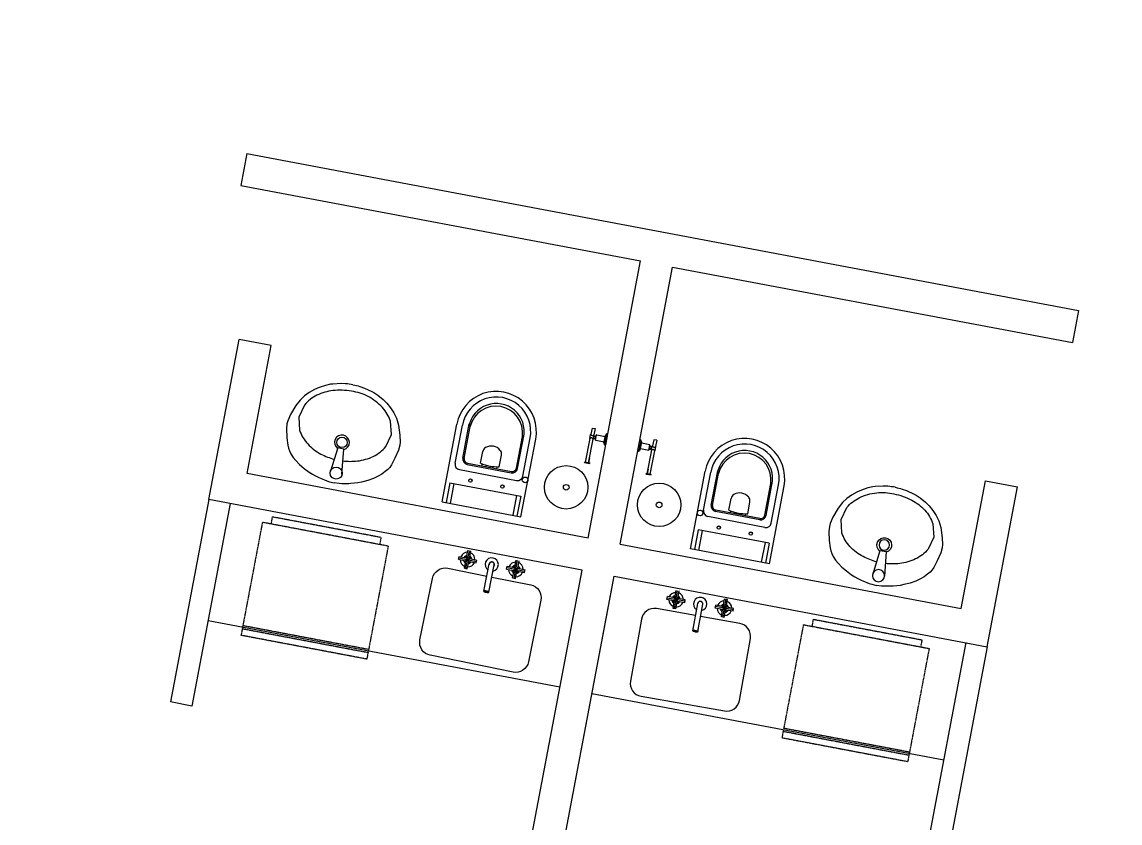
# Model space of a CAD drawing. Header units: inches. Extents: x -18604 to 2753, y -9056 to 3482.
# Drawn here: x -11069 to -10563, y -2944 to -2575 of the extents above; entities that cross this region are included whole.
import ezdxf

# ---------------------------------------------------------------- set-up
doc = ezdxf.new("R2010")
doc.units = ezdxf.units.IN
doc.linetypes.add('DASHED2', pattern=[0.375, 0.25, -0.125])
for name, color, linetype in [('Li Fina', 9, 'Continuous'), ('MOVEIS', 2, 'Continuous'), ('Parede', 6, 'Continuous'), ('Parede Baixo', 4, 'Continuous')]:
    doc.layers.add(name, color=color, linetype=linetype)

# ---------------------------------------------------------------- blocks, each defined once
blk = doc.blocks.new('01LAVL32')
at = {"linetype": 'Continuous'}
for p, q in [((-0.0275, -0.1344), (-0.0154, -0.2499)), ((0.0133, -0.2511), (0.0262, -0.1384)), ((-0.0154, -0.2499), (0.0133, -0.2511))]:
    blk.add_line(p, q, dxfattribs=at)
for points in [[(-0.0012, -0.5498, -0.021013), (-0.0349, -0.548), (-0.056, -0.5445), (-0.0926, -0.5355), (-0.1022, -0.5325), (-0.1239, -0.5233), (-0.1508, -0.5082), (-0.1704, -0.4947), (-0.1919, -0.477), (-0.2106, -0.4578), (-0.2273, -0.4352), (-0.2422, -0.4063), (-0.2575, -0.3608), (-0.2643, -0.3307), (-0.2659, -0.3157), (-0.2642, -0.2925), (-0.255, -0.2525), (-0.2443, -0.2195), (-0.2387, -0.2071), (-0.2316, -0.1957), (-0.2224, -0.1839), (-0.2088, -0.1694), (-0.1945, -0.157), (-0.1744, -0.1429), (-0.1503, -0.129), (-0.124, -0.1163), (-0.1081, -0.1098), (-0.0924, -0.1045), (-0.0763, -0.1), (-0.0683, -0.0981), (-0.0361, -0.092), (-0.0243, -0.0905), (-0.0012, -0.0898)], [(-0.0012, -0.5498, 0.021013), (0.0325, -0.548), (0.0535, -0.5445), (0.0902, -0.5355), (0.0998, -0.5325), (0.1215, -0.5233), (0.1483, -0.5082), (0.168, -0.4947), (0.1895, -0.477), (0.2082, -0.4578), (0.2248, -0.4352), (0.2398, -0.4063), (0.2551, -0.3608), (0.2619, -0.3307), (0.2635, -0.3157), (0.2617, -0.2925), (0.2525, -0.2525), (0.2419, -0.2195), (0.2363, -0.2071), (0.2292, -0.1957), (0.22, -0.1839), (0.2064, -0.1694), (0.1921, -0.157), (0.1719, -0.1429), (0.1478, -0.129), (0.1216, -0.1163), (0.1056, -0.1098), (0.0899, -0.1045), (0.0739, -0.1), (0.0659, -0.0981), (0.0337, -0.092), (0.0219, -0.0905), (-0.0012, -0.0898)], [(-0.021, -0.1961, 0.057807), (-0.0872, -0.2084, 0.085317), (-0.1552, -0.2428, 0.106201), (-0.2035, -0.2979), (-0.2189, -0.3571)], [(-0.2189, -0.3571), (-0.2035, -0.4163, 0.106201), (-0.1552, -0.4714, 0.085317), (-0.0801, -0.5094, 0.090539), (-0.0013, -0.5188, 0.074778), (0.0845, -0.5058, 0.085317), (0.1525, -0.4714, 0.106201), (0.2008, -0.4163), (0.2162, -0.3571), (0.2008, -0.2979, 0.106201), (0.1525, -0.2428, 0.085317), (0.0845, -0.2084, 0.056769), (0.0196, -0.1962, 0.074778)]]:
    blk.add_lwpolyline(points, format="xyb", dxfattribs=at)
for centre, radius in [((-0.0013, -0.1352), 0.0277), ((-0.0013, -0.279), 0.0241)]:
    blk.add_circle(centre, radius, dxfattribs=at)
blk.add_arc((-0.0013, -0.279), 0.0341, 114.7124, 63.992, dxfattribs=at)

msp = doc.modelspace()

# ---------------------------------------------------------------- linework, layer by layer
at = {"layer": 'Li Fina', "linetype": 'DASHED2'}
for p, q in [((-10953.31, -2803.18, 126.88), (-10953.92, -2806.43, 126.88)), ((-10903.2, -2812.67, 126.88), (-10953.31, -2803.18, 126.88)), ((-10957.85, -2805.69, 126.88), (-10967.7, -2857.76, 126.88)), ((-10899.88, -2816.66, 126.88), (-10957.85, -2805.69, 126.88)), ((-10903.2, -2812.67, 126.88), (-10903.81, -2815.91, 126.88)), ((-10899.88, -2816.66, 126.88), (-10909.73, -2868.73, 126.88)), ((-10908.9, -2864.31, 126.88), (-10966.87, -2853.34, 126.88)), ((-10708.56, -2852.85, 126.88), (-10718.42, -2904.93, 126.88)), ((-10708.56, -2852.85, 126.88), (-10650.59, -2863.82, 126.88)), ((-10704.02, -2850.35, 126.88), (-10704.63, -2853.6, 126.88)), ((-10704.02, -2850.35, 126.88), (-10653.91, -2859.83, 126.88)), ((-10909.73, -2868.73, 126.88), (-10967.7, -2857.76, 126.88)), ((-10909.17, -2865.78, 126.88), (-10967.15, -2854.82, 126.88)), ((-10650.59, -2863.82, 126.88), (-10660.45, -2915.9, 126.88)), ((-10653.91, -2859.83, 126.88), (-10654.52, -2863.08, 126.88)), ((-10717.86, -2901.98, 126.88), (-10659.89, -2912.95, 126.88)), ((-10717.58, -2900.51, 126.88), (-10659.61, -2911.48, 126.88)), ((-10718.42, -2904.93, 126.88), (-10660.45, -2915.9, 126.88))]:
    msp.add_line(p, q, dxfattribs=at)
at = {"layer": 'Li Fina'}
for p, q in [((-10867.5, -2822.71, 63.44), (-10867.23, -2821.38, 63.44)), ((-10867.5, -2822.71, 63.44), (-10864.28, -2823.36, 63.44)), ((-10867.37, -2822.05, 63.44), (-10859.15, -2823.71, 63.44)), ((-10867.23, -2821.38, 63.44), (-10864.01, -2822.03, 63.44)), ((-10864.11, -2823.63, 63.44), (-10862.42, -2822.12, 63.44)), ((-10864.09, -2826.98, 63.44), (-10862.43, -2818.77, 63.44)), ((-10864.01, -2822.03, 63.44), (-10863.26, -2822.88, 63.44)), ((-10863.75, -2821.85, 63.44), (-10863.1, -2818.63, 63.44)), ((-10863.75, -2821.85, 63.44), (-10863.26, -2822.88, 63.44)), ((-10863.1, -2818.63, 63.44), (-10861.77, -2818.9, 63.44)), ((-10862.42, -2822.12, 63.44), (-10861.77, -2818.9, 63.44)), ((-10862.24, -2822.39, 63.44), (-10859.02, -2823.04, 63.44)), ((-10859.29, -2824.37, 63.44), (-10859.02, -2823.04, 63.44)), ((-10841.89, -2831.47, 63.44), (-10840.23, -2823.25, 63.44)), ((-10841.54, -2826.34, 63.44), (-10840.89, -2823.12, 63.44)), ((-10840.21, -2826.61, 63.44), (-10839.56, -2823.39, 63.44)), ((-10864.76, -2826.85, 63.44), (-10864.11, -2823.63, 63.44)), ((-10864.76, -2826.85, 63.44), (-10863.42, -2827.12, 63.44)), ((-10863.42, -2827.12, 63.44), (-10862.77, -2823.9, 63.44)), ((-10862.51, -2823.72, 63.44), (-10859.29, -2824.37, 63.44)), ((-10855.83, -2837.39, 63.44), (-10853.29, -2824.81, 63.44)), ((-10853.54, -2837.85, 63.44), (-10851, -2825.27, 63.44)), ((-10845.3, -2827.2, 63.44), (-10845.03, -2825.86, 63.44)), ((-10845.3, -2827.2, 63.44), (-10842.08, -2827.85, 63.44)), ((-10845.17, -2826.53, 63.44), (-10836.95, -2828.19, 63.44)), ((-10845.03, -2825.86, 63.44), (-10841.81, -2826.51, 63.44)), ((-10842.55, -2831.33, 63.44), (-10841.9, -2828.11, 63.44)), ((-10841.9, -2828.11, 63.44), (-10840.21, -2826.61, 63.44)), ((-10841.81, -2826.51, 63.44), (-10841.06, -2827.36, 63.44)), ((-10841.55, -2826.34, 63.44), (-10840.57, -2828.38, 63.44)), ((-10841.22, -2831.6, 63.44), (-10840.57, -2828.38, 63.44)), ((-10841.06, -2827.36, 63.44), (-10840.04, -2826.87, 63.44)), ((-10840.3, -2828.21, 63.44), (-10837.09, -2828.86, 63.44)), ((-10840.04, -2826.87, 63.44), (-10836.82, -2827.52, 63.44)), ((-10837.09, -2828.86, 63.44), (-10836.82, -2827.52, 63.44)), ((-10842.55, -2831.33, 63.44), (-10841.22, -2831.6, 63.44)), ((-10855.84, -2837.41, 63.44), (-10855.53, -2835.88, 63.44)), ((-10853.54, -2837.87, 63.44), (-10853.23, -2836.34, 63.44)), ((-10767.96, -2845.46, 63.44), (-10766.5, -2837.2, 63.44)), ((-10767.74, -2840.32, 63.44), (-10767.17, -2837.08, 63.44)), ((-10766.4, -2840.55, 63.44), (-10765.83, -2837.32, 63.44)), ((-10771.48, -2841.27, 63.44), (-10771.24, -2839.93, 63.44)), ((-10768.24, -2841.84, 63.44), (-10771.48, -2841.27, 63.44)), ((-10763.1, -2842.06, 63.44), (-10771.36, -2840.6, 63.44)), ((-10768.01, -2840.5, 63.44), (-10771.24, -2839.93, 63.44)), ((-10768.63, -2845.34, 63.44), (-10768.06, -2842.1, 63.44)), ((-10766.4, -2840.55, 63.44), (-10768.06, -2842.1, 63.44)), ((-10767.23, -2841.33, 63.44), (-10768.01, -2840.5, 63.44)), ((-10766.72, -2842.34, 63.44), (-10767.74, -2840.32, 63.44)), ((-10767.29, -2845.57, 63.44), (-10766.72, -2842.34, 63.44)), ((-10766.22, -2840.82, 63.44), (-10767.23, -2841.33, 63.44)), ((-10763.22, -2842.73, 63.44), (-10766.46, -2842.16, 63.44)), ((-10762.99, -2841.39, 63.44), (-10766.22, -2840.82, 63.44)), ((-10763.22, -2842.73, 63.44), (-10762.99, -2841.39, 63.44)), ((-10759.44, -2855.66, 63.44), (-10757.21, -2843.02, 63.44)), ((-10757.15, -2856.06, 63.44), (-10754.92, -2843.43, 63.44)), ((-10745.65, -2849.39, 63.44), (-10744.2, -2841.14, 63.44)), ((-10745.44, -2844.26, 63.44), (-10744.87, -2841.02, 63.44)), ((-10743.53, -2841.26, 63.44), (-10744.87, -2841.02, 63.44)), ((-10744.1, -2844.49, 63.44), (-10743.53, -2841.26, 63.44)), ((-10767.29, -2845.57, 63.44), (-10768.63, -2845.34, 63.44)), ((-10749.17, -2845.21, 63.44), (-10748.93, -2843.87, 63.44)), ((-10745.94, -2845.78, 63.44), (-10749.17, -2845.21, 63.44)), ((-10740.8, -2845.99, 63.44), (-10749.05, -2844.54, 63.44)), ((-10745.7, -2844.44, 63.44), (-10748.93, -2843.87, 63.44)), ((-10746.32, -2849.27, 63.44), (-10745.75, -2846.04, 63.44)), ((-10744.41, -2846.28, 63.44), (-10745.44, -2844.26, 63.44)), ((-10744.98, -2849.51, 63.44), (-10744.41, -2846.28, 63.44)), ((-10744.1, -2844.49, 63.44), (-10744.92, -2845.27, 63.44)), ((-10743.91, -2844.75, 63.44), (-10744.92, -2845.27, 63.44)), ((-10740.92, -2846.66, 63.44), (-10744.15, -2846.09, 63.44)), ((-10740.68, -2845.33, 63.44), (-10743.91, -2844.75, 63.44)), ((-10740.92, -2846.66, 63.44), (-10740.68, -2845.33, 63.44)), ((-10744.98, -2849.51, 63.44), (-10746.32, -2849.27, 63.44)), ((-10759.45, -2855.68, 63.44), (-10759.18, -2854.14, 63.44)), ((-10757.15, -2856.08, 63.44), (-10756.88, -2854.54, 63.44))]:
    msp.add_line(p, q, dxfattribs=at)
at = {"layer": 'Li Fina', "elevation": 63.44}
for points in [[(-10863.26, -2822.88), (-10863.35, -2822.92), (-10863.44, -2822.96), (-10863.53, -2823), (-10863.55, -2823.02), (-10863.58, -2823.03), (-10863.61, -2823.04), (-10863.66, -2823.07), (-10863.72, -2823.09), (-10863.77, -2823.12), (-10863.78, -2823.12), (-10863.79, -2823.13), (-10863.8, -2823.13), (-10863.86, -2823.16), (-10863.92, -2823.19), (-10863.97, -2823.22), (-10863.98, -2823.22), (-10863.98, -2823.22), (-10863.98, -2823.22), (-10864.03, -2823.25), (-10864.08, -2823.27), (-10864.13, -2823.29), (-10864.13, -2823.29), (-10864.14, -2823.3), (-10864.15, -2823.3), (-10864.18, -2823.31), (-10864.21, -2823.33), (-10864.24, -2823.34), (-10864.26, -2823.35), (-10864.28, -2823.36), (-10864.28, -2823.36)], [(-10863.26, -2822.88), (-10863.17, -2822.83), (-10863.08, -2822.79), (-10863, -2822.75), (-10862.97, -2822.74), (-10862.94, -2822.72), (-10862.91, -2822.71), (-10862.86, -2822.68), (-10862.8, -2822.66), (-10862.75, -2822.63), (-10862.74, -2822.63), (-10862.73, -2822.63), (-10862.73, -2822.62), (-10862.66, -2822.59), (-10862.6, -2822.57), (-10862.55, -2822.54), (-10862.54, -2822.54), (-10862.54, -2822.53), (-10862.54, -2822.53), (-10862.49, -2822.51), (-10862.44, -2822.49), (-10862.39, -2822.46), (-10862.39, -2822.46), (-10862.38, -2822.46), (-10862.38, -2822.45), (-10862.34, -2822.44), (-10862.31, -2822.42), (-10862.28, -2822.41), (-10862.26, -2822.4), (-10862.24, -2822.39), (-10862.24, -2822.39)], [(-10863.26, -2822.88), (-10863.22, -2822.97), (-10863.18, -2823.05), (-10863.14, -2823.14), (-10863.12, -2823.17), (-10863.11, -2823.2), (-10863.1, -2823.22), (-10863.07, -2823.28), (-10863.04, -2823.33), (-10863.02, -2823.39), (-10863.01, -2823.4), (-10863.01, -2823.4), (-10863.01, -2823.41), (-10862.98, -2823.47), (-10862.95, -2823.53), (-10862.92, -2823.59), (-10862.92, -2823.59), (-10862.92, -2823.6), (-10862.92, -2823.6), (-10862.89, -2823.65), (-10862.87, -2823.7), (-10862.85, -2823.74), (-10862.85, -2823.75), (-10862.84, -2823.76), (-10862.84, -2823.76), (-10862.82, -2823.8), (-10862.81, -2823.83), (-10862.8, -2823.85), (-10862.78, -2823.88), (-10862.78, -2823.89), (-10862.77, -2823.9)], [(-10862.51, -2823.72), (-10862.51, -2823.72), (-10862.52, -2823.71), (-10862.54, -2823.69), (-10862.56, -2823.66), (-10862.58, -2823.64), (-10862.61, -2823.61), (-10862.61, -2823.6), (-10862.62, -2823.6), (-10862.62, -2823.59), (-10862.66, -2823.56), (-10862.69, -2823.52), (-10862.73, -2823.47), (-10862.73, -2823.47), (-10862.73, -2823.47), (-10862.74, -2823.47), (-10862.78, -2823.42), (-10862.82, -2823.37), (-10862.87, -2823.32), (-10862.87, -2823.31), (-10862.88, -2823.31), (-10862.88, -2823.3), (-10862.92, -2823.25), (-10862.96, -2823.21), (-10863.01, -2823.16), (-10863.03, -2823.14), (-10863.05, -2823.12), (-10863.07, -2823.1), (-10863.13, -2823.02), (-10863.2, -2822.95), (-10863.26, -2822.88)], [(-10841.06, -2827.36), (-10841.15, -2827.4), (-10841.24, -2827.44), (-10841.32, -2827.49), (-10841.35, -2827.5), (-10841.38, -2827.51), (-10841.41, -2827.53), (-10841.46, -2827.55), (-10841.52, -2827.58), (-10841.57, -2827.6), (-10841.58, -2827.61), (-10841.59, -2827.61), (-10841.59, -2827.62), (-10841.65, -2827.64), (-10841.71, -2827.67), (-10841.77, -2827.7), (-10841.77, -2827.7), (-10841.78, -2827.7), (-10841.78, -2827.7), (-10841.83, -2827.73), (-10841.88, -2827.75), (-10841.93, -2827.77), (-10841.93, -2827.78), (-10841.94, -2827.78), (-10841.94, -2827.78), (-10841.98, -2827.8), (-10842.01, -2827.81), (-10842.04, -2827.83), (-10842.06, -2827.84), (-10842.07, -2827.84), (-10842.08, -2827.85)], [(-10840.3, -2828.21), (-10840.31, -2828.2), (-10840.32, -2828.19), (-10840.34, -2828.17), (-10840.36, -2828.15), (-10840.38, -2828.12), (-10840.41, -2828.09), (-10840.41, -2828.09), (-10840.41, -2828.08), (-10840.42, -2828.08), (-10840.45, -2828.04), (-10840.49, -2828), (-10840.53, -2827.96), (-10840.53, -2827.96), (-10840.53, -2827.95), (-10840.53, -2827.95), (-10840.57, -2827.9), (-10840.62, -2827.85), (-10840.66, -2827.8), (-10840.67, -2827.8), (-10840.68, -2827.79), (-10840.68, -2827.78), (-10840.72, -2827.74), (-10840.76, -2827.69), (-10840.8, -2827.65), (-10840.82, -2827.62), (-10840.84, -2827.6), (-10840.86, -2827.58), (-10840.93, -2827.51), (-10840.99, -2827.43), (-10841.06, -2827.36)], [(-10854.75, -2837.94), (-10854.26, -2838.01), (-10853.87, -2838.01), (-10853.62, -2837.96), (-10853.54, -2837.85), (-10853.63, -2837.72), (-10853.87, -2837.58), (-10854.22, -2837.45), (-10854.63, -2837.35), (-10855.05, -2837.28), (-10855.42, -2837.27), (-10855.7, -2837.3), (-10855.83, -2837.39), (-10855.79, -2837.52), (-10855.59, -2837.67), (-10855.22, -2837.81), (-10854.75, -2837.94)], [(-10854.74, -2837.88), (-10855.17, -2837.76), (-10855.47, -2837.63), (-10855.61, -2837.49), (-10855.56, -2837.4), (-10855.35, -2837.34), (-10855.03, -2837.35), (-10854.64, -2837.4), (-10854.26, -2837.5), (-10853.96, -2837.63), (-10853.79, -2837.75), (-10853.78, -2837.86), (-10853.96, -2837.93), (-10854.29, -2837.94), (-10854.74, -2837.88)], [(-10768.24, -2841.84), (-10768.24, -2841.84), (-10768.22, -2841.83), (-10768.2, -2841.82), (-10768.17, -2841.8), (-10768.14, -2841.79), (-10768.11, -2841.77), (-10768.1, -2841.77), (-10768.09, -2841.77), (-10768.09, -2841.76), (-10768.04, -2841.74), (-10767.99, -2841.72), (-10767.95, -2841.69), (-10767.94, -2841.69), (-10767.94, -2841.69), (-10767.94, -2841.69), (-10767.88, -2841.66), (-10767.82, -2841.63), (-10767.76, -2841.6), (-10767.75, -2841.59), (-10767.74, -2841.59), (-10767.74, -2841.58), (-10767.68, -2841.56), (-10767.63, -2841.53), (-10767.57, -2841.5), (-10767.55, -2841.49), (-10767.52, -2841.47), (-10767.49, -2841.46), (-10767.41, -2841.42), (-10767.32, -2841.37), (-10767.23, -2841.33)], [(-10767.23, -2841.33), (-10767.16, -2841.4), (-10767.1, -2841.47), (-10767.03, -2841.54), (-10767.01, -2841.56), (-10766.99, -2841.59), (-10766.97, -2841.61), (-10766.93, -2841.65), (-10766.89, -2841.7), (-10766.84, -2841.74), (-10766.84, -2841.75), (-10766.83, -2841.75), (-10766.83, -2841.76), (-10766.78, -2841.81), (-10766.73, -2841.86), (-10766.69, -2841.9), (-10766.69, -2841.91), (-10766.69, -2841.91), (-10766.68, -2841.91), (-10766.65, -2841.95), (-10766.61, -2841.99), (-10766.57, -2842.03), (-10766.57, -2842.03), (-10766.57, -2842.04), (-10766.56, -2842.04), (-10766.53, -2842.07), (-10766.51, -2842.1), (-10766.49, -2842.12), (-10766.47, -2842.14), (-10766.46, -2842.15), (-10766.46, -2842.16)], [(-10745.94, -2845.78), (-10745.93, -2845.78), (-10745.91, -2845.77), (-10745.89, -2845.76), (-10745.87, -2845.74), (-10745.83, -2845.73), (-10745.8, -2845.71), (-10745.79, -2845.71), (-10745.79, -2845.7), (-10745.78, -2845.7), (-10745.74, -2845.68), (-10745.69, -2845.65), (-10745.64, -2845.63), (-10745.64, -2845.63), (-10745.63, -2845.62), (-10745.63, -2845.62), (-10745.57, -2845.59), (-10745.51, -2845.56), (-10745.45, -2845.53), (-10745.45, -2845.53), (-10745.44, -2845.53), (-10745.43, -2845.52), (-10745.38, -2845.49), (-10745.32, -2845.47), (-10745.27, -2845.44), (-10745.24, -2845.43), (-10745.21, -2845.41), (-10745.19, -2845.4), (-10745.1, -2845.35), (-10745.01, -2845.31), (-10744.92, -2845.27)], [(-10744.92, -2845.27), (-10745, -2845.33), (-10745.07, -2845.4), (-10745.14, -2845.47), (-10745.16, -2845.49), (-10745.18, -2845.51), (-10745.21, -2845.53), (-10745.25, -2845.57), (-10745.29, -2845.61), (-10745.34, -2845.65), (-10745.34, -2845.66), (-10745.35, -2845.66), (-10745.36, -2845.67), (-10745.41, -2845.72), (-10745.45, -2845.76), (-10745.5, -2845.81), (-10745.5, -2845.81), (-10745.51, -2845.81), (-10745.51, -2845.81), (-10745.55, -2845.85), (-10745.59, -2845.89), (-10745.63, -2845.92), (-10745.63, -2845.93), (-10745.64, -2845.93), (-10745.64, -2845.94), (-10745.67, -2845.96), (-10745.69, -2845.99), (-10745.72, -2846.01), (-10745.73, -2846.02), (-10745.75, -2846.03), (-10745.75, -2846.04)], [(-10744.92, -2845.27), (-10744.99, -2845.19), (-10745.06, -2845.12), (-10745.13, -2845.05), (-10745.15, -2845.03), (-10745.17, -2845.01), (-10745.19, -2844.98), (-10745.23, -2844.94), (-10745.27, -2844.9), (-10745.31, -2844.85), (-10745.32, -2844.85), (-10745.32, -2844.84), (-10745.33, -2844.83), (-10745.38, -2844.78), (-10745.42, -2844.74), (-10745.46, -2844.69), (-10745.47, -2844.69), (-10745.47, -2844.68), (-10745.47, -2844.68), (-10745.51, -2844.64), (-10745.55, -2844.6), (-10745.58, -2844.57), (-10745.59, -2844.56), (-10745.59, -2844.55), (-10745.59, -2844.55), (-10745.62, -2844.52), (-10745.65, -2844.5), (-10745.67, -2844.47), (-10745.68, -2844.46), (-10745.69, -2844.44), (-10745.7, -2844.44)], [(-10744.92, -2845.27), (-10744.86, -2845.34), (-10744.79, -2845.41), (-10744.72, -2845.48), (-10744.7, -2845.5), (-10744.68, -2845.52), (-10744.66, -2845.55), (-10744.62, -2845.59), (-10744.58, -2845.64), (-10744.54, -2845.68), (-10744.53, -2845.69), (-10744.53, -2845.69), (-10744.52, -2845.7), (-10744.47, -2845.75), (-10744.43, -2845.8), (-10744.38, -2845.84), (-10744.38, -2845.85), (-10744.38, -2845.85), (-10744.38, -2845.85), (-10744.34, -2845.89), (-10744.3, -2845.93), (-10744.27, -2845.97), (-10744.26, -2845.97), (-10744.26, -2845.98), (-10744.25, -2845.98), (-10744.23, -2846.01), (-10744.2, -2846.04), (-10744.18, -2846.06), (-10744.17, -2846.08), (-10744.16, -2846.09), (-10744.15, -2846.09)], [(-10758.35, -2856.18), (-10758.83, -2856.06), (-10759.2, -2855.92), (-10759.41, -2855.78), (-10759.44, -2855.66), (-10759.31, -2855.57), (-10759.04, -2855.52), (-10758.67, -2855.53), (-10758.25, -2855.58), (-10757.83, -2855.68), (-10757.48, -2855.8), (-10757.24, -2855.93), (-10757.15, -2856.06), (-10757.22, -2856.17), (-10757.47, -2856.23), (-10757.86, -2856.23), (-10758.35, -2856.18)], [(-10758.34, -2856.12), (-10757.9, -2856.17), (-10757.56, -2856.15), (-10757.39, -2856.08), (-10757.4, -2855.97), (-10757.57, -2855.84), (-10757.88, -2855.73), (-10758.26, -2855.64), (-10758.64, -2855.59), (-10758.97, -2855.6), (-10759.18, -2855.65), (-10759.22, -2855.75), (-10759.08, -2855.88), (-10758.77, -2856.01), (-10758.34, -2856.12)]]:
    msp.add_lwpolyline(points, dxfattribs=at)
at = {"layer": 'Li Fina'}
for points in [[(-10852.15, -2830.88), (-10834.18, -2834.51, -0.414214), (-10829.49, -2841.58), (-10835.23, -2870.01, -0.414214), (-10842.29, -2874.7), (-10880.52, -2866.98, -0.414214), (-10885.22, -2859.91), (-10879.48, -2831.49, -0.414214), (-10872.41, -2826.79), (-10854.44, -2830.42)], [(-10758.19, -2848.66), (-10776.25, -2845.47, 0.414214), (-10783.2, -2850.34), (-10788.24, -2878.9, 0.414214), (-10783.37, -2885.85), (-10744.97, -2892.63, 0.414214), (-10738.02, -2887.76), (-10732.98, -2859.2, 0.414214), (-10737.84, -2852.25), (-10755.9, -2849.07)]]:
    msp.add_lwpolyline(points, format="xyb", dxfattribs=at)
for centre, radius, start, end in [((-10863.26, -2822.88, 63.44), 3.38, 180.198, 246.9693), ((-10863.26, -2822.88, 63.44), 3.38, 90.1967, 156.9674), ((-10863.26, -2822.88, 63.44), 1.93, 189.1852, 237.9824), ((-10863.26, -2822.88, 63.44), 1.93, 99.1837, 147.9798), ((-10863.26, -2822.88, 63.44), 1.39, 197.7786, 229.3916), ((-10863.26, -2822.88, 63.44), 1.36, 198.582, 228.5877), ((-10863.26, -2822.88, 63.44), 1.39, 107.7743, 139.386), ((-10863.26, -2822.88, 63.44), 1.36, 108.5786, 138.5822), ((-10864.33, -2823.59, 63.44), 0.226, 348.5592, 78.6085), ((-10863.97, -2821.81, 63.44), 0.226, 258.5581, 348.6074), ((-10862.19, -2822.17, 63.44), 0.226, 168.5574, 258.6084), ((-10863.26, -2822.88, 63.44), 1.36, 18.5843, 48.5785), ((-10863.26, -2822.88, 63.44), 1.39, 17.7801, 49.3819), ((-10863.26, -2822.88, 63.44), 1.93, 9.1874, 57.9765), ((-10863.26, -2822.88, 63.44), 3.38, 0.1987, 66.9658), ((-10852.16, -2825.12, 63.44), 3.06, 281.0157, 236.1504), ((-10863.26, -2822.88, 63.44), 3.38, 270.2003, 336.968), ((-10863.26, -2822.88, 63.44), 1.93, 279.1896, 327.9797), ((-10863.26, -2822.88, 63.44), 1.39, 287.7842, 319.3874), ((-10863.26, -2822.88, 63.44), 1.36, 288.588, 318.5844), ((-10862.55, -2823.94, 63.44), 0.226, 78.5578, 168.6092), ((-10852.16, -2825.12, 63.44), 1.22, 331.1354, 186.0307), ((-10852.16, -2825.12, 63.44), 1.17, 352.3134, 164.8527), ((-10841.06, -2827.36, 63.44), 3.38, 180.1981, 246.9694), ((-10841.06, -2827.36, 63.44), 3.38, 90.1967, 156.9674), ((-10841.06, -2827.36, 63.44), 1.93, 189.1864, 237.9831), ((-10841.06, -2827.36, 63.44), 1.93, 99.183, 147.9786), ((-10841.06, -2827.36, 63.44), 1.39, 197.7787, 229.3916), ((-10841.06, -2827.36, 63.44), 1.36, 198.582, 228.5877), ((-10841.06, -2827.36, 63.44), 1.39, 107.7743, 139.386), ((-10841.06, -2827.36, 63.44), 1.36, 108.5785, 138.5821), ((-10842.13, -2828.07, 63.44), 0.226, 348.5581, 78.6087), ((-10841.77, -2826.29, 63.44), 0.226, 258.5581, 348.6076), ((-10841.06, -2827.36, 63.44), 1.93, 279.1903, 327.9809), ((-10841.06, -2827.36, 63.44), 1.36, 288.5878, 318.5843), ((-10841.06, -2827.36, 63.44), 1.39, 287.7844, 319.3874), ((-10840.35, -2828.43, 63.44), 0.226, 78.5574, 168.6081), ((-10839.99, -2826.65, 63.44), 0.226, 168.5576, 258.6091), ((-10841.06, -2827.36, 63.44), 1.36, 18.5843, 48.5784), ((-10841.06, -2827.36, 63.44), 1.39, 17.7801, 49.3819), ((-10841.06, -2827.36, 63.44), 1.93, 9.1862, 57.9758), ((-10841.06, -2827.36, 63.44), 3.38, 0.1986, 66.9657), ((-10841.06, -2827.36, 63.44), 3.38, 270.2004, 336.968), ((-10767.23, -2841.33, 63.44), 3.38, 91.6068, 158.3739), ((-10767.23, -2841.33, 63.44), 3.38, 1.6051, 68.3758), ((-10767.23, -2841.33, 63.44), 3.38, 181.6045, 248.3721), ((-10767.23, -2841.33, 63.44), 1.93, 190.5916, 239.3822), ((-10767.23, -2841.33, 63.44), 1.93, 100.5967, 149.3863), ((-10767.23, -2841.33, 63.44), 1.39, 199.1851, 230.7881), ((-10767.23, -2841.33, 63.44), 1.36, 199.9882, 229.9847), ((-10767.23, -2841.33, 63.44), 1.39, 109.1906, 140.7924), ((-10767.23, -2841.33, 63.44), 1.36, 109.9941, 139.9882), ((-10768.28, -2842.06, 63.44), 0.226, 349.9644, 80.0151), ((-10767.97, -2840.28, 63.44), 0.226, 259.9634, 350.0149), ((-10767.23, -2841.33, 63.44), 3.38, 271.6031, 338.3744), ((-10767.23, -2841.33, 63.44), 1.93, 280.5894, 329.3861), ((-10767.23, -2841.33, 63.44), 1.36, 289.9847, 319.9905), ((-10767.23, -2841.33, 63.44), 1.39, 289.1809, 320.7938), ((-10766.5, -2842.38, 63.44), 0.226, 79.9638, 170.0144), ((-10766.18, -2840.59, 63.44), 0.226, 169.9648, 260.0144), ((-10767.23, -2841.33, 63.44), 1.36, 19.9904, 49.994), ((-10767.23, -2841.33, 63.44), 1.39, 19.1865, 50.7982), ((-10767.23, -2841.33, 63.44), 1.93, 10.5938, 59.3895), ((-10756.08, -2843.3, 63.44), 3.06, 282.4221, 237.5568), ((-10756.08, -2843.3, 63.44), 1.22, 332.5418, 187.4371), ((-10756.08, -2843.3, 63.44), 1.17, 353.7198, 166.2591), ((-10744.92, -2845.27, 63.44), 3.38, 91.6067, 158.3738), ((-10744.92, -2845.27, 63.44), 1.93, 100.596, 149.3851), ((-10744.92, -2845.27, 63.44), 1.93, 10.5927, 59.3888), ((-10744.92, -2845.27, 63.44), 3.38, 1.6051, 68.3757), ((-10744.92, -2845.27, 63.44), 3.38, 181.6045, 248.3722), ((-10744.92, -2845.27, 63.44), 1.93, 190.5928, 239.3829), ((-10744.92, -2845.27, 63.44), 1.39, 199.1851, 230.7883), ((-10744.92, -2845.27, 63.44), 1.36, 199.9881, 229.9845), ((-10744.92, -2845.27, 63.44), 1.39, 109.1906, 140.7924), ((-10744.92, -2845.27, 63.44), 1.36, 109.994, 139.9882), ((-10745.97, -2846, 63.44), 0.226, 349.9632, 80.0147), ((-10745.66, -2844.22, 63.44), 0.226, 259.9641, 350.0151), ((-10744.92, -2845.27, 63.44), 3.38, 271.6032, 338.3745), ((-10744.92, -2845.27, 63.44), 1.93, 280.5901, 329.3873), ((-10744.92, -2845.27, 63.44), 1.39, 289.1809, 320.7939), ((-10744.92, -2845.27, 63.44), 1.36, 289.9848, 319.9905), ((-10744.19, -2846.32, 63.44), 0.226, 79.964, 170.0133), ((-10743.88, -2844.53, 63.44), 0.226, 169.9651, 260.0144), ((-10744.92, -2845.27, 63.44), 1.36, 19.9903, 49.9939), ((-10744.92, -2845.27, 63.44), 1.39, 19.1865, 50.7982)]:
    msp.add_arc(centre, radius, start, end, dxfattribs=at)
at = {"layer": 'MOVEIS'}
for p, q in [((-10875.05, -2796.26, 63.44), (-10868.26, -2760.4, 63.44)), ((-10869.03, -2778.46, 63.44), (-10865.71, -2760.88, 63.44)), ((-10865.48, -2776.08, 63.44), (-10862.5, -2760.33, 63.44)), ((-10864.89, -2776.19, 63.44), (-10862.12, -2761.56, 63.44)), ((-10805.92, -2762.22, 63.44), (-10806.46, -2765.11, 63.44)), ((-10805.92, -2762.22, 63.44), (-10804.54, -2762.48, 63.44)), ((-10804.54, -2762.48, 63.44), (-10805.09, -2765.37, 63.44)), ((-10804.54, -2762.48, 63.44), (-10805.09, -2765.37, 63.44)), ((-10804.64, -2762.46, 63.44), (-10804.54, -2762.48, 63.44)), ((-10840.82, -2780.75, 63.44), (-10838.05, -2766.11, 63.44)), ((-10840.23, -2780.86, 63.44), (-10837.25, -2765.11, 63.44)), ((-10838.69, -2803.14, 63.44), (-10831.91, -2767.27, 63.44)), ((-10837.79, -2784.37, 63.44), (-10834.46, -2766.79, 63.44)), ((-10808.89, -2777.92, 63.44), (-10806.84, -2767.07, 63.44)), ((-10807.51, -2778.18, 63.44), (-10805.46, -2767.33, 63.44)), ((-10807.02, -2766.99, 63.44), (-10806.67, -2765.12, 63.44)), ((-10806.98, -2767.05, 63.44), (-10806.84, -2767.07, 63.44)), ((-10806.61, -2765.08, 63.44), (-10806.46, -2765.11, 63.44)), ((-10805.46, -2767.33, 63.44), (-10805.31, -2767.36, 63.44)), ((-10805.25, -2767.32, 63.44), (-10804.9, -2765.46, 63.44)), ((-10805.14, -2766.96, 63.44), (-10804.5, -2767.08, 63.44)), ((-10805.09, -2765.37, 63.44), (-10804.94, -2765.4, 63.44)), ((-10804.92, -2765.83, 63.44), (-10804.28, -2765.95, 63.44)), ((-10804.55, -2767.35, 63.44), (-10804.23, -2765.68, 63.44)), ((-10804.51, -2767.41, 63.44), (-10804.26, -2767.46, 63.44)), ((-10804.28, -2767.81, 63.44), (-10803.81, -2765.36, 63.44)), ((-10804.24, -2767.87, 63.44), (-10800.36, -2768.61, 63.44)), ((-10804.17, -2765.64, 63.44), (-10803.93, -2765.69, 63.44)), ((-10803.76, -2765.32, 63.44), (-10799.87, -2766.05, 63.44)), ((-10800.47, -2769.19, 63.44), (-10799.76, -2765.46, 63.44)), ((-10800.2, -2769.91, 63.44), (-10799.25, -2764.9, 63.44)), ((-10799.7, -2765.42, 63.44), (-10799.41, -2765.48, 63.44)), ((-10799.62, -2770.07, 63.44), (-10798.65, -2764.96, 63.44)), ((-10799.19, -2764.86, 63.44), (-10798.65, -2764.96, 63.44)), ((-10784.88, -2772.86, 63.44), (-10783.91, -2767.75, 63.44)), ((-10784.28, -2772.92, 63.44), (-10783.33, -2767.91, 63.44)), ((-10783.37, -2767.85, 63.44), (-10783.91, -2767.75, 63.44)), ((-10777.52, -2767.59, 63.44), (-10778.07, -2770.48, 63.44)), ((-10777.52, -2767.59, 63.44), (-10778.07, -2770.48, 63.44)), ((-10777.42, -2767.61, 63.44), (-10777.52, -2767.59, 63.44)), ((-10776.15, -2767.85, 63.44), (-10777.52, -2767.59, 63.44)), ((-10776.15, -2767.85, 63.44), (-10776.69, -2770.74, 63.44)), ((-10806.36, -2772.09, 63.44), (-10806.15, -2770.96, 63.44)), ((-10800.43, -2769.25, 63.44), (-10800.13, -2769.31, 63.44)), ((-10800.16, -2769.97, 63.44), (-10799.62, -2770.07, 63.44)), ((-10784.34, -2772.96, 63.44), (-10784.88, -2772.86, 63.44)), ((-10783.82, -2772.39, 63.44), (-10784.12, -2772.34, 63.44)), ((-10783.77, -2772.36, 63.44), (-10783.06, -2768.62, 63.44)), ((-10779.77, -2772.5, 63.44), (-10783.65, -2771.77, 63.44)), ((-10783.1, -2768.56, 63.44), (-10783.39, -2768.51, 63.44)), ((-10779.29, -2769.95, 63.44), (-10783.17, -2769.21, 63.44)), ((-10780.49, -2783.29, 63.44), (-10778.44, -2772.45, 63.44)), ((-10779.71, -2772.46, 63.44), (-10779.25, -2770, 63.44)), ((-10779.35, -2772.17, 63.44), (-10779.6, -2772.13, 63.44)), ((-10779.3, -2772.13, 63.44), (-10778.98, -2770.46, 63.44)), ((-10779.02, -2770.4, 63.44), (-10779.27, -2770.36, 63.44)), ((-10778.61, -2771.98, 63.44), (-10779.24, -2771.86, 63.44)), ((-10779.12, -2783.55, 63.44), (-10777.06, -2772.71, 63.44)), ((-10778.39, -2770.85, 63.44), (-10779.03, -2770.73, 63.44)), ((-10778.63, -2772.36, 63.44), (-10778.27, -2770.49, 63.44)), ((-10778.44, -2772.45, 63.44), (-10778.59, -2772.42, 63.44)), ((-10778.07, -2770.48, 63.44), (-10778.22, -2770.45, 63.44)), ((-10776.92, -2772.73, 63.44), (-10777.06, -2772.71, 63.44)), ((-10776.86, -2772.7, 63.44), (-10776.51, -2770.83, 63.44)), ((-10776.54, -2770.77, 63.44), (-10776.69, -2770.74, 63.44)), ((-10857.32, -2778.43, 63.44), (-10856.31, -2773.04, 63.44)), ((-10848.68, -2780.06, 63.44), (-10847.66, -2774.68, 63.44)), ((-10809.36, -2778.06, 63.44), (-10809.32, -2777.84, 63.44)), ((-10809.36, -2778.06, 63.44), (-10809.32, -2777.84, 63.44)), ((-10809.36, -2778.06, 63.44), (-10807.07, -2778.49, 63.44)), ((-10807.07, -2778.49, 63.44), (-10809.36, -2778.06, 63.44)), ((-10809.32, -2777.84, 63.44), (-10807.03, -2778.27, 63.44)), ((-10809.32, -2777.84, 63.44), (-10808.89, -2777.92, 63.44)), ((-10808.89, -2777.92, 63.44), (-10808.48, -2775.76, 63.44)), ((-10807.1, -2776.02, 63.44), (-10807.51, -2778.18, 63.44)), ((-10779.34, -2777.2, 63.44), (-10779.13, -2776.07, 63.44)), ((-10867.04, -2781.38, 63.44), (-10840.71, -2786.36, 63.44)), ((-10863.49, -2779, 63.44), (-10843.15, -2782.85, 63.44)), ((-10863.38, -2778.41, 63.44), (-10843.04, -2782.26, 63.44)), ((-10856.65, -2779.68, 63.44), (-10856.47, -2778.76, 63.44)), ((-10854.68, -2780.06, 63.44), (-10854.55, -2779.38, 63.44)), ((-10851.73, -2780.61, 63.44), (-10851.61, -2779.94, 63.44)), ((-10849.77, -2780.99, 63.44), (-10849.59, -2780.06, 63.44)), ((-10807.51, -2778.18, 63.44), (-10807.03, -2778.27, 63.44)), ((-10807.07, -2778.49, 63.44), (-10807.03, -2778.27, 63.44)), ((-10807.03, -2778.27, 63.44), (-10807.07, -2778.49, 63.44)), ((-10780.08, -2781.13, 63.44), (-10780.49, -2783.29, 63.44)), ((-10779.12, -2783.55, 63.44), (-10778.71, -2781.39, 63.44)), ((-10760.58, -2817.92, 63.44), (-10753.8, -2782.05, 63.44)), ((-10754.57, -2800.12, 63.44), (-10751.24, -2782.54, 63.44)), ((-10751.02, -2797.74, 63.44), (-10748.04, -2781.99, 63.44)), ((-10871.47, -2787.47, 63.44), (-10873.2, -2796.61, 63.44)), ((-10871.47, -2787.47, 63.44), (-10838.81, -2793.65, 63.44)), ((-10869.59, -2787.83, 63.44), (-10871.31, -2796.97, 63.44)), ((-10861.45, -2785.89, 63.44), (-10862.3, -2785.73, 63.44)), ((-10780.97, -2783.2, 63.44), (-10781.01, -2783.42, 63.44)), ((-10781.01, -2783.42, 63.44), (-10780.97, -2783.2, 63.44)), ((-10781.01, -2783.42, 63.44), (-10778.73, -2783.85, 63.44)), ((-10778.73, -2783.85, 63.44), (-10781.01, -2783.42, 63.44)), ((-10778.68, -2783.63, 63.44), (-10780.97, -2783.2, 63.44)), ((-10780.49, -2783.29, 63.44), (-10780.97, -2783.2, 63.44)), ((-10778.68, -2783.63, 63.44), (-10779.12, -2783.55, 63.44)), ((-10778.73, -2783.85, 63.44), (-10778.68, -2783.63, 63.44)), ((-10778.73, -2783.85, 63.44), (-10778.68, -2783.63, 63.44)), ((-10750.43, -2797.85, 63.44), (-10747.66, -2783.21, 63.44)), ((-10726.35, -2802.4, 63.44), (-10723.58, -2787.77, 63.44)), ((-10725.76, -2802.51, 63.44), (-10722.78, -2786.76, 63.44)), ((-10846.71, -2788.68, 63.44), (-10847.56, -2788.52, 63.44)), ((-10724.23, -2824.79, 63.44), (-10717.44, -2788.93, 63.44)), ((-10723.32, -2806.03, 63.44), (-10720, -2788.45, 63.44)), ((-10875.05, -2796.26, 63.44), (-10838.69, -2803.14, 63.44)), ((-10840.7, -2793.29, 63.44), (-10842.43, -2802.43, 63.44)), ((-10838.81, -2793.65, 63.44), (-10840.54, -2802.79, 63.44)), ((-10742.86, -2800.08, 63.44), (-10741.84, -2794.7, 63.44)), ((-10734.21, -2801.72, 63.44), (-10733.19, -2796.34, 63.44)), ((-10726.25, -2808.02, 63.44), (-10752.58, -2803.04, 63.44)), ((-10728.68, -2804.51, 63.44), (-10749.02, -2800.66, 63.44)), ((-10728.57, -2803.92, 63.44), (-10748.91, -2800.07, 63.44)), ((-10742.18, -2801.34, 63.44), (-10742.01, -2800.42, 63.44)), ((-10740.22, -2801.71, 63.44), (-10740.09, -2801.04, 63.44)), ((-10737.27, -2802.27, 63.44), (-10737.14, -2801.6, 63.44)), ((-10735.3, -2802.64, 63.44), (-10735.13, -2801.72, 63.44)), ((-10747.84, -2807.39, 63.44), (-10746.99, -2807.55, 63.44)), ((-10757.01, -2809.13, 63.44), (-10758.74, -2818.27, 63.44)), ((-10724.35, -2815.31, 63.44), (-10757.01, -2809.13, 63.44)), ((-10755.12, -2809.48, 63.44), (-10756.85, -2818.62, 63.44)), ((-10733.1, -2810.18, 63.44), (-10732.25, -2810.34, 63.44)), ((-10724.23, -2824.79, 63.44), (-10760.58, -2817.92, 63.44)), ((-10726.23, -2814.95, 63.44), (-10727.96, -2824.09, 63.44)), ((-10724.35, -2815.31, 63.44), (-10726.08, -2824.44, 63.44)), ((-10820.74, -2881.72, 63.44), (-10982.86, -2851.04, 63.44)), ((-10806, -2884.51, 63.44), (-10643.88, -2915.18, 63.44))]:
    msp.add_line(p, q, dxfattribs=at)
for centre, radius in [((-10817.85, -2789.54, 63.44), 10), ((-10861.99, -2786.41, 63.44), 0.75), ((-10836.76, -2786.14, 63.44), 1.31), ((-10775.02, -2797.64, 63.44), 10), ((-10847.25, -2789.2, 63.44), 0.75), ((-10817.85, -2789.54, 63.44), 1.31), ((-10775.02, -2797.64, 63.44), 1.31), ((-10756.17, -2801.38, 63.44), 1.31), ((-10747.53, -2808.07, 63.44), 0.75), ((-10732.79, -2810.86, 63.44), 0.75)]:
    msp.add_circle(centre, radius, dxfattribs=at)
for centre, radius, start, end in [((-10850.08, -2763.83, 63.44), 18.5, 349.2862, 169.2862), ((-10850.08, -2763.83, 63.44), 15.9, 349.2862, 169.2862), ((-10850.08, -2763.83, 63.44), 12.9, 349.2862, 169.2862), ((-10850.19, -2764.38, 63.44), 12.26, 351.8868, 166.6857), ((-10806.97, -2767, 63.44), 0.05, 169.2862, 259.2862), ((-10806.19, -2767.44, 63.44), 0.74, 8.212, 150.3605), ((-10806.62, -2765.13, 63.44), 0.05, 79.2862, 169.2862), ((-10805.73, -2765, 63.44), 0.74, 188.212, 330.3605), ((-10805.3, -2767.31, 63.44), 0.05, 259.2862, 349.2862), ((-10805.14, -2767.01, 63.44), 0.05, 79.2862, 169.2862), ((-10804.91, -2765.78, 63.44), 0.05, 169.2862, 259.2862), ((-10804.95, -2765.45, 63.44), 0.05, 349.2862, 79.2862), ((-10804.5, -2767.36, 63.44), 0.05, 169.2862, 259.2862), ((-10804.23, -2767.82, 63.44), 0.05, 169.2862, 259.2862), ((-10804.25, -2767.41, 63.44), 0.05, 259.2862, 349.2862), ((-10804.18, -2765.69, 63.44), 0.05, 79.2862, 169.2862), ((-10803.94, -2765.74, 63.44), 0.05, 349.2862, 79.2862), ((-10803.76, -2765.37, 63.44), 0.05, 79.2862, 169.2862), ((-10799.71, -2765.47, 63.44), 0.05, 79.2862, 169.2862), ((-10799.4, -2765.43, 63.44), 0.05, 259.2862, 349.2862), ((-10799.2, -2764.91, 63.44), 0.05, 79.2862, 169.2862), ((-10783.38, -2767.9, 63.44), 0.05, 349.2862, 79.2862), ((-10735.62, -2785.49, 63.44), 18.5, 349.2862, 169.2862), ((-10853.65, -2773.55, 63.44), 2.7, 120.1185, 169.2862), ((-10852.35, -2775.8, 63.44), 5.3, 38.454, 120.1185), ((-10850.31, -2774.18, 63.44), 2.7, 349.2862, 38.454), ((-10800.42, -2769.2, 63.44), 0.05, 169.2862, 259.2862), ((-10800.15, -2769.92, 63.44), 0.05, 169.2862, 259.2862), ((-10800.14, -2769.36, 63.44), 0.05, 349.2862, 79.2862), ((-10784.33, -2772.91, 63.44), 0.05, 259.2862, 349.2862), ((-10784.13, -2772.39, 63.44), 0.05, 79.2862, 169.2862), ((-10783.81, -2772.35, 63.44), 0.05, 259.2862, 349.2862), ((-10783.38, -2768.46, 63.44), 0.05, 169.2862, 259.2862), ((-10783.11, -2768.61, 63.44), 0.05, 349.2862, 79.2862), ((-10779.76, -2772.45, 63.44), 0.05, 259.2862, 349.2862), ((-10779.59, -2772.08, 63.44), 0.05, 169.2862, 259.2862), ((-10779.35, -2772.12, 63.44), 0.05, 259.2862, 349.2862), ((-10779.27, -2770.41, 63.44), 0.05, 79.2862, 169.2862), ((-10779.3, -2769.99, 63.44), 0.05, 349.2862, 79.2862), ((-10779.03, -2770.45, 63.44), 0.05, 349.2862, 79.2862), ((-10778.58, -2772.37, 63.44), 0.05, 169.2862, 259.2862), ((-10778.62, -2772.03, 63.44), 0.05, 349.2862, 79.2862), ((-10777.8, -2772.81, 63.44), 0.74, 8.212, 150.3605), ((-10778.38, -2770.8, 63.44), 0.05, 259.2862, 349.2862), ((-10778.22, -2770.5, 63.44), 0.05, 79.2862, 169.2862), ((-10777.34, -2770.38, 63.44), 0.74, 188.212, 330.3605), ((-10776.91, -2772.69, 63.44), 0.05, 259.2862, 349.2862), ((-10776.55, -2770.82, 63.44), 0.05, 349.2862, 79.2862), ((-10735.62, -2785.49, 63.44), 15.9, 349.2862, 169.2862), ((-10735.62, -2785.49, 63.44), 12.9, 349.2862, 169.2862), ((-10863.02, -2776.54, 63.44), 2.5, 169.2862, 259.2862), ((-10863.02, -2776.54, 63.44), 1.9, 169.2862, 259.2862), ((-10735.72, -2786.04, 63.44), 12.26, 351.8868, 166.6857), ((-10866.58, -2778.93, 63.44), 2.5, 169.2862, 259.2862), ((-10847.96, -2755.87, 63.44), 24.42, 247.4532, 257.8598), ((-10849.15, -2755.64, 63.44), 24.42, 260.7127, 271.1193), ((-10842.68, -2780.39, 63.44), 2.5, 259.2862, 349.2862), ((-10842.68, -2780.39, 63.44), 1.9, 259.2862, 349.2862), ((-10840.24, -2783.91, 63.44), 2.5, 259.2862, 349.2862), ((-10739.19, -2795.2, 63.44), 2.7, 120.1185, 169.2862), ((-10737.88, -2797.45, 63.44), 5.3, 38.454, 120.1185), ((-10748.56, -2798.2, 63.44), 2.5, 169.2862, 259.2862), ((-10748.56, -2798.2, 63.44), 1.9, 169.2862, 259.2862), ((-10735.85, -2795.84, 63.44), 2.7, 349.2862, 38.454), ((-10752.11, -2800.58, 63.44), 2.5, 169.2862, 259.2862), ((-10733.5, -2777.53, 63.44), 24.42, 247.4532, 257.8598), ((-10734.69, -2777.3, 63.44), 24.42, 260.7127, 271.1193), ((-10728.22, -2802.05, 63.44), 2.5, 259.2862, 349.2862), ((-10728.22, -2802.05, 63.44), 1.9, 259.2862, 349.2862), ((-10725.78, -2805.56, 63.44), 2.5, 259.2862, 349.2862)]:
    msp.add_arc(centre, radius, start, end, dxfattribs=at)
at = {"layer": 'Parede'}
for p, q in [((-10965, -2635.61, 63.44), (-10967.79, -2650.35, 63.44)), ((-10965, -2635.61, 63.44), (-10581.8, -2708.11, 63.44)), ((-10967.79, -2650.35, 63.44), (-10783.56, -2685.2, 63.44)), ((-10807.73, -2812.94, 63.44), (-10783.56, -2685.2, 63.44)), ((-10792.99, -2815.73, 63.44), (-10768.82, -2687.99, 63.44)), ((-10768.82, -2687.99, 63.44), (-10584.59, -2722.85, 63.44)), ((-10581.8, -2708.11, 63.44), (-10584.59, -2722.85, 63.44)), ((-10982.47, -2795.14, 63.44), (-10968.52, -2721.45, 63.44)), ((-10953.78, -2724.24, 63.44), (-10968.52, -2721.45, 63.44)), ((-10964.94, -2783.19, 63.44), (-10953.78, -2724.24, 63.44)), ((-10807.73, -2812.94, 63.44), (-10964.94, -2783.19, 63.44)), ((-10635.78, -2845.47, 63.44), (-10624.62, -2786.52, 63.44)), ((-10624.62, -2786.52, 63.44), (-10609.89, -2789.31, 63.44)), ((-10623.83, -2863, 63.44), (-10609.89, -2789.31, 63.44)), ((-10810.52, -2827.68, 63.44), (-10982.47, -2795.14, 63.44)), ((-10792.99, -2815.73, 63.44), (-10635.78, -2845.47, 63.44)), ((-10795.78, -2830.47, 63.44), (-10623.83, -2863, 63.44))]:
    msp.add_line(p, q, dxfattribs=at)
msp.add_arc((-10812.08, -5815.46, 63.44), 3240.42, 67.24622, 67.24622, dxfattribs=at)
at = {"layer": 'Parede Baixo'}
for p, q in [((-10982.47, -2795.14, 63.44), (-11000.13, -2888.49, 63.44)), ((-10972.64, -2797, 63.44), (-10990.3, -2890.35, 63.44)), ((-10910.9, -3358.26, 63.44), (-10810.52, -2827.68, 63.44)), ((-10896.17, -3361.05, 63.44), (-10795.78, -2830.47, 63.44)), ((-10896.17, -3361.05, 63.44), (-10796.71, -2835.38, 63.44)), ((-10633.65, -2861.14, 63.44), (-10651.31, -2954.48, 63.44)), ((-10623.83, -2863, 63.44), (-10641.49, -2956.34, 63.44)), ((-10990.3, -2890.35, 63.44), (-11000.13, -2888.49, 63.44))]:
    msp.add_line(p, q, dxfattribs=at)

# ---------------------------------------------------------------- block references
at = {"layer": 'MOVEIS', "yscale": 100, "zscale": 99.99999999999989}
for p, xscale, rotation in [((-10926.49, -2796.24, 63.44), 100.0000000000075, 169.2862480787813), ((-10676.33, -2843.57, 63.44), -100.0000000000116, 169.2862480787689)]:
    msp.add_blockref('01LAVL32', p, dxfattribs=dict(at, xscale=xscale, rotation=rotation))

doc.saveas('drawing.dxf')
